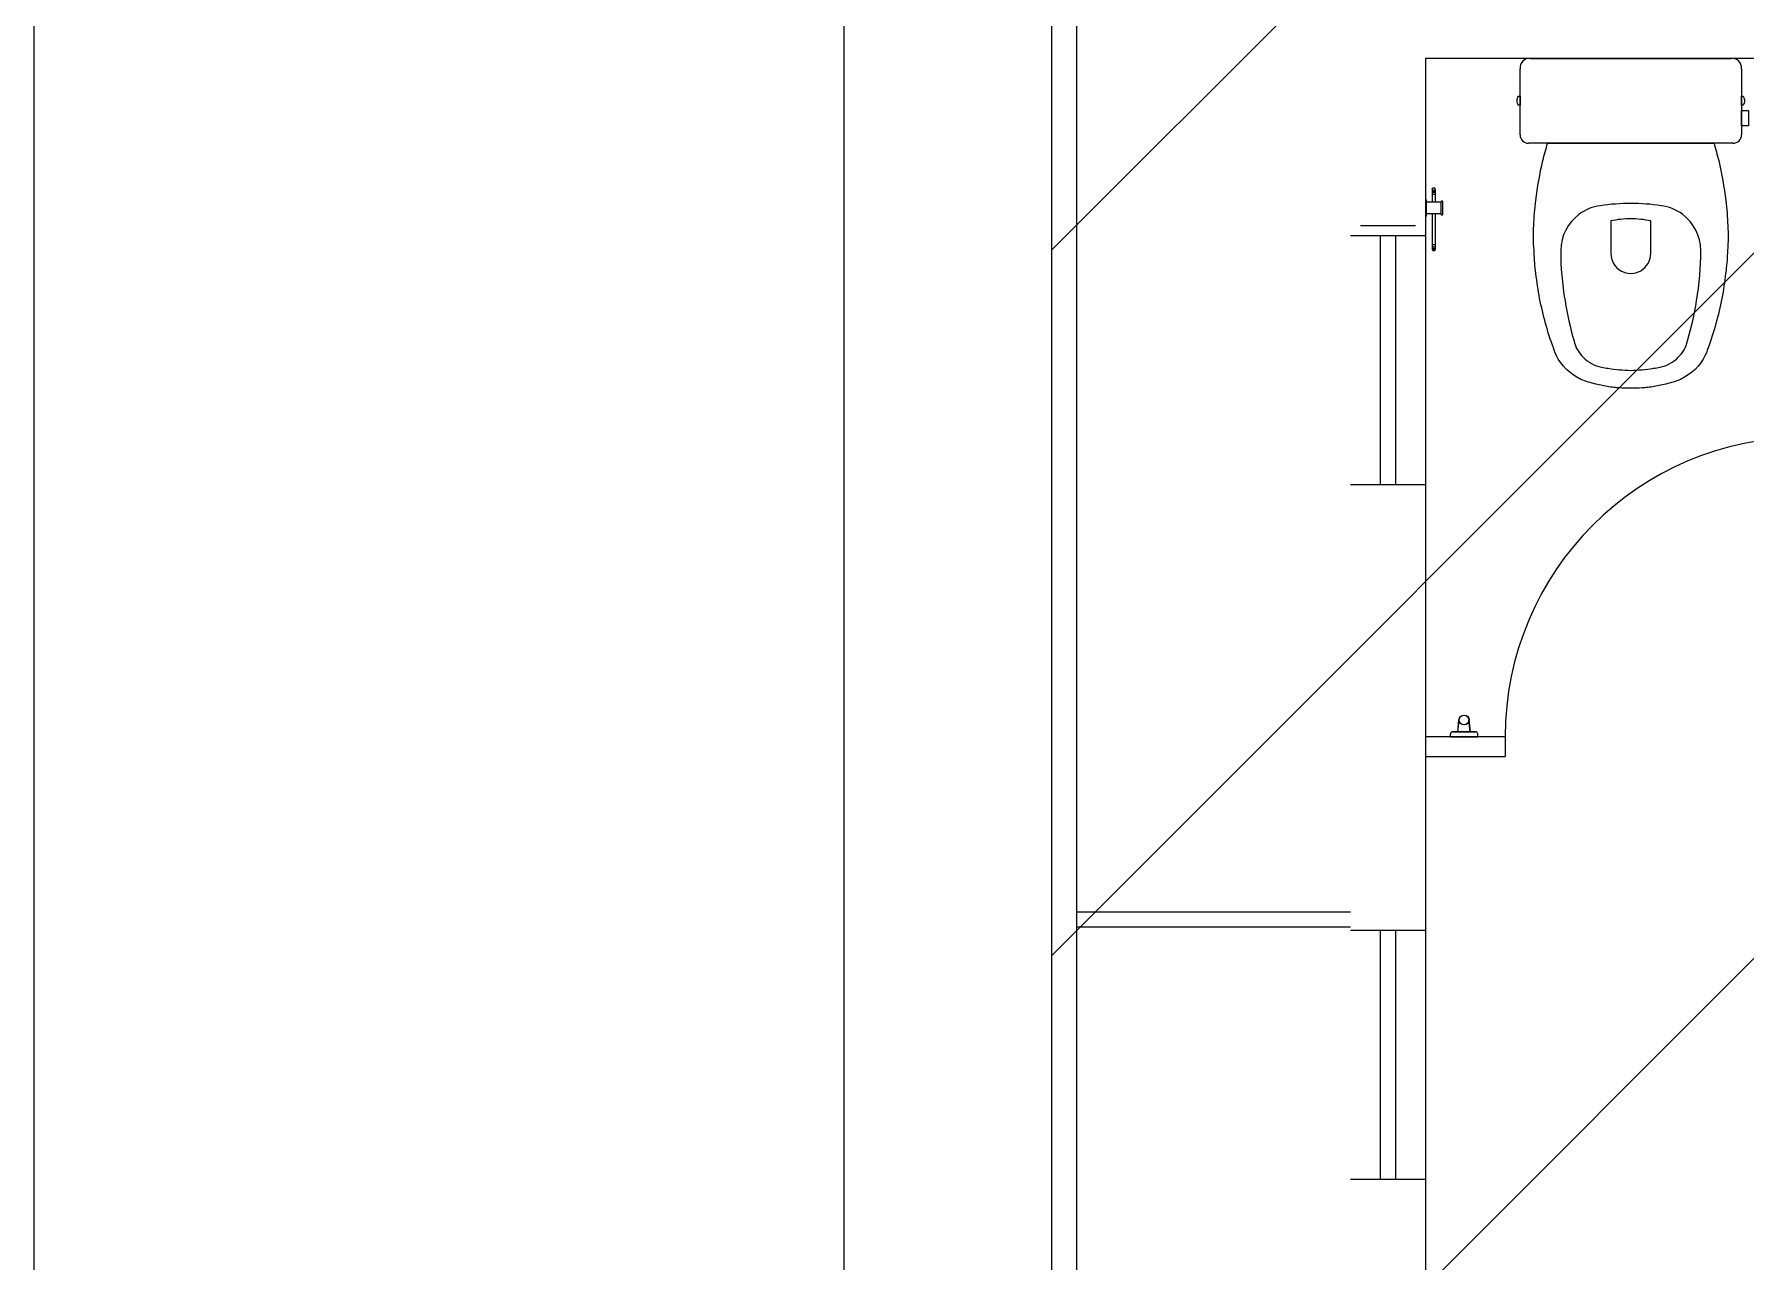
# Model space of a CAD drawing. Header units: millimetres. Extents: x 732 to 1037, y 127 to 299.
# Drawn here: x 731.593 to 735.025, y 276.06 to 278.521 of the extents above; entities that cross this region are included whole.
import ezdxf

# ---------------------------------------------------------------- set-up
doc = ezdxf.new("R2010")
doc.units = ezdxf.units.MM
doc.layers.add('I-ARQ', color=8, linetype='Continuous')

# ---------------------------------------------------------------- blocks, each defined once
blk = doc.blocks.new('A$C4CA24491')
at = {"color": 2}
blk.add_lwpolyline([(12.75, 19.1503), (0, 19.1503), (0, 0.0003), (12.75, 0.0003)], close=True, dxfattribs=at)
at = {"layer": 'I-ARQ', "color": 2}
for p, q in [((0, 3.761), (12.75, 16.511)), ((0, 2.3468), (12.75, 15.0968)), ((0, 0.9326), (12.75, 13.6826))]:
    blk.add_line(p, q, dxfattribs=at)

msp = doc.modelspace()

# ---------------------------------------------------------------- linework, layer by layer
at = {"layer": 'I-ARQ'}
for p, q in [((731.5928, 271.9847), (731.5928, 295.7847)), ((733.216, 295.2725), (733.216, 272.5325)), ((733.6326, 293.4775), (733.6326, 274.3275)), ((733.6326, 293.4775), (733.6326, 274.3275)), ((733.6326, 293.4775), (733.6326, 274.3275)), ((733.6826, 293.4775), (733.6826, 274.3275)), ((733.6826, 293.4775), (733.6826, 274.3275)), ((733.6826, 293.4775), (733.6826, 274.3275)), ((734.3826, 278.4731), (734.3826, 274.5275)), ((736.8576, 278.4731), (734.3826, 278.4731)), ((734.5932, 278.4731), (734.9956, 278.4731)), ((734.5724, 278.3199), (734.5724, 278.4523)), ((735.0164, 278.4523), (735.0164, 278.3199)), ((734.9994, 278.3031), (734.5894, 278.3031)), ((734.3846, 278.1582), (734.3846, 278.1881)), ((734.4141, 278.1847), (734.3846, 278.1847)), ((734.3963, 278.2109), (734.3963, 278.1847)), ((734.3963, 278.207), (734.4023, 278.207)), ((734.3963, 278.2049), (734.4023, 278.2049)), ((734.3963, 278.2009), (734.4023, 278.2009)), ((734.4023, 278.2109), (734.4023, 278.1847)), ((734.4141, 278.1602), (734.4141, 278.1861)), ((734.4176, 278.1602), (734.4176, 278.1861)), ((734.4141, 278.1616), (734.3846, 278.1616)), ((734.3963, 278.1616), (734.3963, 278.0901)), ((734.4023, 278.1616), (734.4023, 278.0901)), ((734.2326, 278.1181), (734.3826, 278.1181)), ((734.2526, 278.1381), (734.3626, 278.1381)), ((734.2926, 277.6181), (734.2926, 278.1181)), ((734.3226, 278.1181), (734.3226, 277.6181)), ((734.3963, 278.1001), (734.4023, 278.1001)), ((734.3963, 278.0951), (734.4023, 278.0951)), ((734.3963, 278.0918), (734.4023, 278.0918)), ((734.3965, 278.0893), (734.4022, 278.0893)), ((734.3826, 277.6181), (734.2326, 277.6181)), ((734.4327, 277.1131), (734.4327, 277.1181)), ((734.4327, 277.1131), (734.4327, 277.1181)), ((734.4825, 277.1231), (734.4377, 277.1231)), ((734.4377, 277.1231), (734.4825, 277.1231)), ((734.4474, 277.1231), (734.4499, 277.1466)), ((734.4477, 277.1231), (734.4503, 277.1466)), ((734.4724, 277.1231), (734.4699, 277.1466)), ((734.4728, 277.1231), (734.4703, 277.1466)), ((734.4875, 277.1131), (734.4875, 277.1181)), ((734.4875, 277.1131), (734.4875, 277.1181)), ((734.5426, 277.1131), (734.3826, 277.1131)), ((734.4875, 277.1131), (734.4327, 277.1131)), ((734.4327, 277.1131), (734.4875, 277.1131)), ((734.5426, 277.1131), (734.5426, 277.0731)), ((734.3826, 277.0731), (734.5426, 277.0731)), ((734.2326, 276.7613), (733.6826, 276.7613)), ((734.2326, 276.7613), (733.6826, 276.7613)), ((734.2326, 276.7613), (733.6826, 276.7613)), ((734.2326, 276.7313), (733.6826, 276.7313)), ((734.2326, 276.7313), (733.6826, 276.7313)), ((734.2326, 276.7313), (733.6826, 276.7313)), ((734.2326, 276.7253), (734.3826, 276.7253)), ((734.2926, 276.2253), (734.2926, 276.7253)), ((734.3226, 276.7253), (734.3226, 276.2253)), ((734.3826, 276.2253), (734.2326, 276.2253))]:
    msp.add_line(p, q, dxfattribs=at)
for points in [[(734.5724, 278.3971), (734.5724, 278.3791), (734.5695, 278.3791, -0.197763), (734.5693, 278.3792, -0.161404), (734.5664, 278.3882, -0.158802), (734.5693, 278.397, -0.197763), (734.5695, 278.3971)], [(735.0193, 278.3971, -0.197763), (735.0195, 278.397, -0.15883), (735.0224, 278.3882, -0.161377), (735.0195, 278.3792, -0.197763), (735.0193, 278.3791), (735.0164, 278.3791), (735.0164, 278.3971)], [(734.9614, 278.3031, 0.003882), (734.9709, 278.2681, -0.024258), (734.9849, 278.1881, -0.02486), (734.9889, 278.1381, -0.033324), (734.9884, 278.0881, -0.02486), (734.9854, 278.0481, -0.012268), (734.9784, 277.9981, -0.015806), (734.9669, 277.9481, -0.026699), (734.9514, 277.8981, -0.021919), (734.9439, 277.8781, -0.174675), (734.8944, 277.8296, -0.045452), (734.8644, 277.8201, -0.022856), (734.8515, 277.817, -0.041289), (734.8248, 277.813, -0.039166), (734.8191, 277.8125, -0.012899), (734.8172, 277.8126, -0.04333), (734.7944, 277.8121, -0.04333), (734.7716, 277.8126, -0.052091), (734.764, 277.813, -0.041289), (734.7373, 277.817, -0.022856), (734.7244, 277.8201, -0.045452), (734.6944, 277.8296, -0.174675), (734.6449, 277.8781, -0.021919), (734.6374, 277.8981, -0.026699), (734.6219, 277.9481, -0.015806), (734.6104, 277.9981, -0.012268), (734.6034, 278.0481, -0.02486), (734.6004, 278.0881, -0.033324), (734.5999, 278.1381, -0.02486), (734.6039, 278.1881, -0.024258), (734.6179, 278.2681, 0.003882), (734.6274, 278.3031)], [(734.6908, 278.1605, 0.234638), (734.6539, 278.0882, 0.044666), (734.6625, 277.9871, 0.031515), (734.6806, 277.9067, 0.151063), (734.6992, 277.8738, 0.148094), (734.7356, 277.8539, 0.031073), (734.7493, 277.8517, 0.035055), (734.7944, 277.8476, 0.035055), (734.8396, 277.8517, 0.031073), (734.8532, 277.8539, 0.148094), (734.8896, 277.8738, 0.151063), (734.9082, 277.9067, 0.031515), (734.9263, 277.9871, 0.044666), (734.9349, 278.0882, 0.234638), (734.898, 278.1605, 0.129345), (734.8552, 278.1776, 0.041331), (734.7944, 278.1821, 0.041331), (734.7336, 278.1776, 0.129345)]]:
    msp.add_lwpolyline(points, format="xyb", close=True, dxfattribs=at)
msp.add_lwpolyline([(735.0304, 278.3686), (735.0304, 278.3376), (735.0164, 278.3376), (735.0164, 278.3686)], close=True, dxfattribs=at)
msp.add_lwpolyline([(734.7544, 278.1471), (734.7544, 278.082, 1.002091), (734.8344, 278.0821), (734.8344, 278.1471, 0.054282), (734.7944, 278.1515, 0.054282), (734.7544, 278.1471, -1.56536)], format="xyb", dxfattribs=at)
for centre, radius in [((734.3993, 278.2109), 0.003), ((734.4599, 277.1466), 0.01), ((734.4603, 277.1466), 0.01)]:
    msp.add_circle(centre, radius, dxfattribs=at)
for centre, radius, start, end in [((734.5913, 278.4542), 0.019, 84.255, 185.745), ((734.9975, 278.4542), 0.019, 354.255, 95.745), ((734.5888, 278.3195), 0.0164, 178.7026, 272.174), ((735, 278.3195), 0.0164, 267.826, 1.2974), ((734.3836, 278.1884), 0.00108, 342.7498, 197.2502), ((734.4158, 278.1856), 0.00182, 13.2763, 166.7237), ((734.3836, 278.1578), 0.00108, 162.7498, 17.2502), ((734.4158, 278.1606), 0.00182, 193.2763, 346.7237), ((734.3993, 278.0901), 0.003, 180, 0), ((735.1426, 277.1131), 0.6, 90, 180), ((734.4377, 277.1181), 0.005, 90, 180), ((734.4377, 277.1181), 0.005, 90, 180), ((734.4825, 277.1181), 0.005, 0, 90), ((734.4825, 277.1181), 0.005, 360, 90)]:
    msp.add_arc(centre, radius, start, end, dxfattribs=at)

# ---------------------------------------------------------------- block references
msp.add_blockref('A$C4CA24491', (733.6326, 274.3273))

doc.saveas('drawing.dxf')
